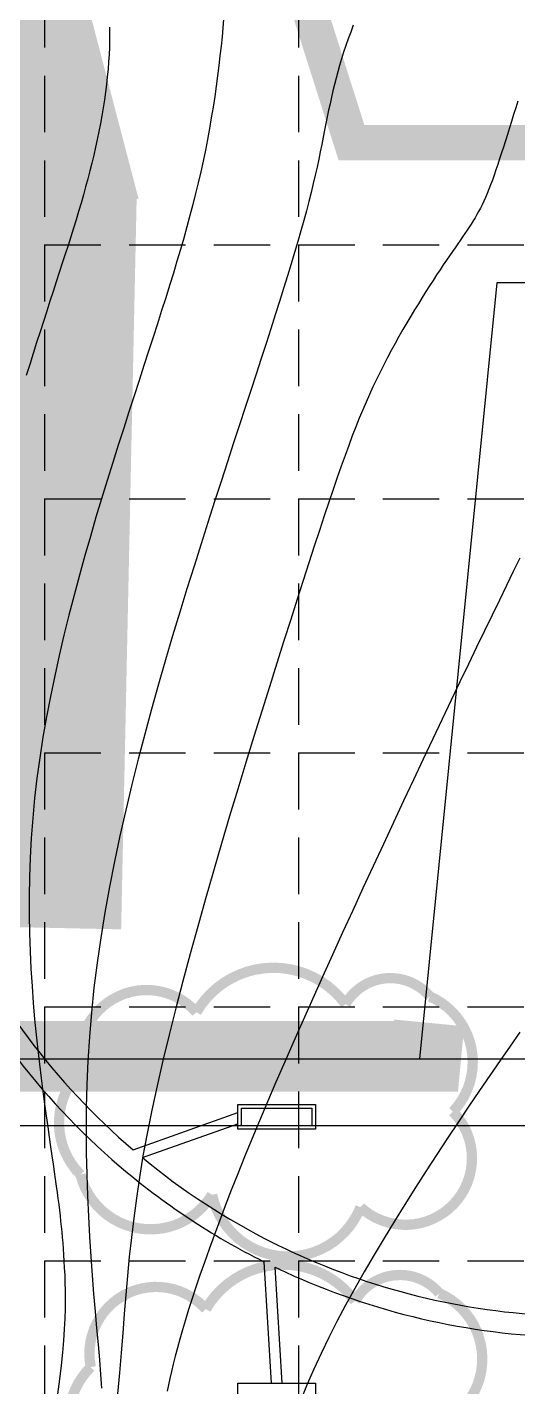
# Model space of a CAD drawing. Header units: inches. Extents: x -2116 to 192, y -2317 to -873.
# Drawn here: x -640.3 to -570.7, y -1360.6 to -1167.9 of the extents above; entities that cross this region are included whole.
import ezdxf

# ---------------------------------------------------------------- set-up
doc = ezdxf.new("R2010")
doc.units = ezdxf.units.IN
doc.header["$LTSCALE"] = 40
doc.header["$MEASUREMENT"] = 0
doc.linetypes.add('DASHED', pattern=[0.75, 0.5, -0.25])
for name, color, linetype in [('1-BC', 7, 'Continuous'), ('1-LOTS', 7, 'Continuous'), ('1-STM', 7, 'Continuous'), ('1-STM_INLETS', 7, 'Continuous'), ('BASE', 7, 'Continuous'), ('grid', 9, 'Continuous'), ('limitsofdisturb', 1, 'DASHED'), ('SILT', 200, 'Continuous'), ('TOPO100_CON', 9, 'Continuous'), ('TOPO100_ICON', 9, 'Continuous')]:
    doc.layers.add(name, color=color, linetype=linetype)

msp = doc.modelspace()

# ---------------------------------------------------------------- linework, layer by layer
at = {"layer": '1-BC', "linetype": 'Continuous'}
msp.add_line((-264.56, -1323.62, 53108.25), (-872.32, -1323.62, 52922.95), dxfattribs=at)
at = {"layer": '1-LOTS', "linetype": 'Continuous'}
for p, q in [((-573.71, -1204.12), (-584.69, -1314.12, 52955.25)), ((-517.54, -1204.12, 52954.64), (-573.71, -1204.12)), ((-775.58, -1314.12, 52738.67), (-584.69, -1314.12, 52955.25)), ((-584.69, -1314.12, 52955.25), (-517.54, -1314.12))]:
    msp.add_line(p, q, dxfattribs=at)
msp.add_point((-584.69, -1314.12, 52955.25), dxfattribs=at)
at = {"layer": '1-STM', "linetype": 'Continuous', "flags": 128}
for points, elevation in [([(-646.54, -1302.67), (-640.21, -1311.14)], 52972.51), ([(-625.32, -1327.02), (-610.45, -1321.75)], 52940.6), ([(-623.99, -1328.14), (-610.45, -1323.34)], 52940.6), ([(-606.76, -1342.89), (-605.73, -1360.12)], 52926.52), ([(-605.21, -1343.65), (-604.23, -1360.12)], 52926.52)]:
    msp.add_lwpolyline(points, dxfattribs=dict(at, elevation=elevation))
for points, elevation in [([(-640.21, -1311.14), (-640.21, -1311.14, 0.055404), (-625.32, -1327.02), (-625.32, -1327.02)], 52983.48), ([(-642.61, -1312.94), (-642.61, -1312.94, 0.055404), (-627.27, -1329.3), (-627.27, -1329.3)], 52983.48), ([(-627.27, -1329.3), (-627.27, -1329.3, 0.060831), (-606.76, -1342.89), (-606.76, -1342.89)], 52940.6), ([(-623.99, -1328.14), (-623.99, -1328.14, 0.056397), (-605.42, -1340.21), (-605.42, -1340.21)], 52940.6), ([(-605.42, -1340.21), (-605.42, -1340.21, 0.014179), (-600.35, -1342.57), (-600.35, -1342.57)], 52926.52), ([(-600.35, -1342.57), (-600.35, -1342.57, 0.102145), (-561.35, -1350.62), (-561.35, -1350.62)], 52924.73), ([(-605.21, -1343.65), (-605.21, -1343.65, 0.009933), (-601.54, -1345.32), (-601.54, -1345.32)], 52926.52), ([(-601.54, -1345.32), (-601.54, -1345.32, 0.102145), (-561.35, -1353.62), (-561.35, -1353.62)], 52924.73)]:
    msp.add_lwpolyline(points, format="xyb", dxfattribs=dict(at, elevation=elevation))
at = {"layer": '1-STM_INLETS', "linetype": 'Continuous', "flags": 128}
for points in [[(-610.45, -1320.62), (-599.45, -1320.62), (-599.45, -1324.12), (-610.45, -1324.12), (-610.45, -1320.62)], [(-609.95, -1321.12), (-599.95, -1321.12), (-599.95, -1323.62), (-609.95, -1323.62), (-609.95, -1321.12)], [(-610.45, -1360.12), (-599.45, -1360.12), (-599.45, -1363.62), (-610.45, -1363.62), (-610.45, -1360.12)]]:
    msp.add_lwpolyline(points, close=True, dxfattribs=at)
at = {"layer": 'BASE', "color": 170, "const_width": 1.46}
for points in [[(-616.34, -1307.53, 0.520567), (-616.34, -1307.53, 0.765195), (-632.68, -1315.75, 0.417879), (-632.78, -1330.55, 0.6649), (-614.11, -1333.4, 0.744833), (-593.06, -1335.16, 0.975642), (-579.94, -1321.62, 0.520567), (-583.21, -1305.29, 0.520567), (-595.18, -1306.38, 0.540264), (-616.34, -1307.53)], [(-614.99, -1349.61, 0.520567), (-614.99, -1349.61, 0.765195), (-631.32, -1357.83, 0.417879), (-631.42, -1372.63, 0.6649), (-612.76, -1375.48, 0.744833), (-591.7, -1377.24, 0.975642), (-578.59, -1363.69, 0.520567), (-581.85, -1347.37, 0.520567), (-593.83, -1348.46, 0.540264), (-614.99, -1349.61)]]:
    msp.add_lwpolyline(points, format="xyb", close=True, dxfattribs=at)
at = {"layer": 'grid', "color": 8, "linetype": 'DASHED', "ltscale": 0.4}
for p, q in [((-637.87, -910.78), (-637.87, -2278.78)), ((-601.87, -910.78), (-601.87, -2278.78)), ((-2077.87, -1198.78), (154.13, -1198.78)), ((-2077.87, -1234.78), (154.13, -1234.78)), ((-2077.87, -1270.78), (154.13, -1270.78)), ((-2077.87, -1306.78), (154.13, -1306.78)), ((-2077.87, -1342.78), (154.13, -1342.78))]:
    msp.add_line(p, q, dxfattribs=at)
at = {"layer": 'limitsofdisturb', "color": 1, "const_width": 5}
msp.add_lwpolyline([(-1844.62, -1990.78), (-1844.62, -1280.09), (-1844.62, -1280.09), (-1844.26, -1173.04), (-752.01, -1172.92), (-752.01, -1001.61), (-658.88, -981.43), (-594.33, -1184.26), (-62.6, -1184.26), (-45.48, -2050.54), (-1679.47, -2050.54)], dxfattribs=at)
at = {"layer": 'SILT', "color": 84, "const_width": 20}
for points in [[(-634.22, -1194.74), (-643.15, -1160.59)], [(-637.01, -1295.57), (-634.79, -1191.11)]]:
    msp.add_lwpolyline(points, dxfattribs=at)
at = {"layer": 'SILT', "color": 200, "const_width": 10}
msp.add_lwpolyline([(-882.4, -1201.97), (-775.07, -1201.97), (-775.07, -1313.77), (-583.77, -1313.77), (-583.32, -1309.04)], dxfattribs=at)
at = {"layer": 'TOPO100_CON', "color": 35, "linetype": 'Continuous'}
for points in [[(-612.48, -1166.76), (-612.58, -1168), (-612.7, -1169.28), (-612.84, -1170.6), (-612.99, -1171.97), (-613.15, -1173.36), (-613.33, -1174.79), (-613.53, -1176.25), (-613.74, -1177.73), (-613.97, -1179.23), (-614.22, -1180.75), (-614.48, -1182.27), (-614.76, -1183.81), (-615.06, -1185.35), (-615.38, -1186.89), (-615.71, -1188.43), (-616.07, -1189.96), (-616.44, -1191.5), (-616.83, -1193.06), (-617.25, -1194.62), (-617.68, -1196.2), (-618.13, -1197.8), (-618.6, -1199.43), (-619.09, -1201.08), (-619.6, -1202.77), (-620.14, -1204.5), (-620.69, -1206.27), (-621.27, -1208.08), (-621.86, -1209.94), (-622.48, -1211.86), (-623.12, -1213.84), (-623.78, -1215.88), (-624.46, -1217.98), (-625.17, -1220.16), (-625.9, -1222.41), (-626.65, -1224.74), (-627.41, -1227.14), (-628.2, -1229.61), (-628.99, -1232.14), (-629.78, -1234.74), (-630.58, -1237.38), (-631.37, -1240.08), (-632.16, -1242.81), (-632.93, -1245.59), (-633.68, -1248.4), (-634.42, -1251.24), (-635.12, -1254.1), (-635.8, -1256.97), (-636.44, -1259.86), (-637.03, -1262.76), (-637.59, -1265.66), (-638.1, -1268.56), (-638.55, -1271.45), (-638.95, -1274.33), (-639.28, -1277.19), (-639.55, -1280.03), (-639.76, -1282.84), (-639.91, -1285.62), (-640, -1288.36), (-640.05, -1291.07), (-640.04, -1293.72), (-640, -1296.33), (-639.92, -1298.89), (-639.8, -1301.39), (-639.65, -1303.82), (-639.48, -1306.19), (-639.29, -1308.49), (-639.07, -1310.71), (-638.85, -1312.85), (-638.61, -1314.91), (-638.37, -1316.88), (-638.13, -1318.76), (-637.89, -1320.54), (-637.65, -1322.21), (-637.43, -1323.79), (-637.22, -1325.25), (-637.02, -1326.61), (-636.84, -1327.88), (-636.67, -1329.06), (-636.51, -1330.16), (-636.36, -1331.19), (-636.22, -1332.16), (-636.1, -1333.08), (-635.98, -1333.95), (-635.87, -1334.78), (-635.77, -1335.58), (-635.68, -1336.37), (-635.59, -1337.13), (-635.51, -1337.9), (-635.44, -1338.66), (-635.37, -1339.44), (-635.3, -1340.23), (-635.24, -1341.06), (-635.18, -1341.91), (-635.12, -1342.81), (-635.07, -1343.77), (-635.02, -1344.78), (-634.98, -1345.85), (-634.96, -1347), (-634.95, -1348.22), (-634.97, -1349.53), (-635.01, -1350.93), (-635.08, -1352.43), (-635.19, -1354.04), (-635.33, -1355.75), (-635.51, -1357.59), (-635.74, -1359.55), (-636.02, -1361.64)], [(-594.08, -1167.6), (-594.44, -1168.59), (-594.79, -1169.56), (-595.12, -1170.52), (-595.44, -1171.47), (-595.73, -1172.4), (-596.02, -1173.32), (-596.28, -1174.24), (-596.52, -1175.14), (-596.75, -1176.04), (-596.97, -1176.94), (-597.17, -1177.84), (-597.37, -1178.75), (-597.57, -1179.67), (-597.76, -1180.6), (-597.95, -1181.55), (-598.14, -1182.52), (-598.34, -1183.5), (-598.54, -1184.52), (-598.76, -1185.56), (-598.98, -1186.63), (-599.22, -1187.74), (-599.48, -1188.89), (-599.75, -1190.08), (-600.05, -1191.32), (-600.37, -1192.6), (-600.72, -1193.93), (-601.1, -1195.32), (-601.5, -1196.77), (-601.94, -1198.27), (-602.4, -1199.84), (-602.89, -1201.47), (-603.41, -1203.17), (-603.96, -1204.93), (-604.54, -1206.77), (-605.15, -1208.68), (-605.79, -1210.66), (-606.45, -1212.72), (-607.15, -1214.86), (-607.87, -1217.08), (-608.62, -1219.39), (-609.41, -1221.79), (-610.22, -1224.27), (-611.05, -1226.84), (-611.92, -1229.51), (-612.82, -1232.28), (-613.75, -1235.14), (-614.7, -1238.1), (-615.68, -1241.15), (-616.67, -1244.29), (-617.68, -1247.51), (-618.69, -1250.8), (-619.71, -1254.16), (-620.72, -1257.57), (-621.72, -1261.04), (-622.7, -1264.55), (-623.66, -1268.1), (-624.6, -1271.67), (-625.5, -1275.27), (-626.36, -1278.89), (-627.18, -1282.52), (-627.95, -1286.14), (-628.67, -1289.77), (-629.33, -1293.38), (-629.91, -1296.97), (-630.43, -1300.53), (-630.87, -1304.07), (-631.23, -1307.56), (-631.51, -1311.01), (-631.72, -1314.41), (-631.87, -1317.75), (-631.95, -1321.04), (-631.98, -1324.27), (-631.96, -1327.44), (-631.89, -1330.54), (-631.79, -1333.56), (-631.66, -1336.5), (-631.49, -1339.37), (-631.31, -1342.15), (-631.11, -1344.84), (-630.91, -1347.43), (-630.7, -1349.93), (-630.49, -1352.33), (-630.28, -1354.62), (-630.1, -1356.8), (-629.92, -1358.87), (-629.78, -1360.81)], [(-570.72, -1178.37), (-571.03, -1179.34), (-571.33, -1180.3), (-571.63, -1181.26), (-571.92, -1182.19), (-572.21, -1183.11), (-572.49, -1184.01), (-572.77, -1184.89), (-573.04, -1185.74), (-573.31, -1186.57), (-573.57, -1187.37), (-573.83, -1188.14), (-574.09, -1188.88), (-574.34, -1189.59), (-574.59, -1190.25), (-574.83, -1190.88), (-575.07, -1191.47), (-575.31, -1192.03), (-575.55, -1192.56), (-575.8, -1193.07), (-576.04, -1193.55), (-576.29, -1194.02), (-576.54, -1194.48), (-576.8, -1194.93), (-577.07, -1195.37), (-577.35, -1195.81), (-577.63, -1196.25), (-577.93, -1196.7), (-578.24, -1197.16), (-578.56, -1197.63), (-578.9, -1198.12), (-579.25, -1198.62), (-579.62, -1199.16), (-580.01, -1199.72), (-580.42, -1200.31), (-580.85, -1200.94), (-581.3, -1201.61), (-581.77, -1202.3), (-582.25, -1203.03), (-582.75, -1203.79), (-583.26, -1204.58), (-583.78, -1205.39), (-584.31, -1206.23), (-584.84, -1207.1), (-585.39, -1207.98), (-585.93, -1208.89), (-586.49, -1209.82), (-587.04, -1210.77), (-587.59, -1211.74), (-588.13, -1212.72), (-588.68, -1213.72), (-589.22, -1214.73), (-589.75, -1215.75), (-590.27, -1216.79), (-590.78, -1217.83), (-591.28, -1218.88), (-591.77, -1219.95), (-592.26, -1221.04), (-592.74, -1222.16), (-593.23, -1223.33), (-593.72, -1224.55), (-594.21, -1225.83), (-594.72, -1227.18), (-595.25, -1228.6), (-595.79, -1230.11), (-596.35, -1231.72), (-596.94, -1233.43), (-597.56, -1235.25), (-598.21, -1237.19), (-598.89, -1239.26), (-599.61, -1241.46), (-600.38, -1243.82), (-601.19, -1246.33), (-602.04, -1249), (-602.95, -1251.85), (-603.92, -1254.87), (-604.93, -1258.06), (-605.98, -1261.4), (-607.07, -1264.87), (-608.19, -1268.45), (-609.32, -1272.13), (-610.47, -1275.9), (-611.62, -1279.73), (-612.77, -1283.6), (-613.92, -1287.51), (-615.04, -1291.44), (-616.15, -1295.36), (-617.22, -1299.27), (-618.26, -1303.14), (-619.26, -1306.96), (-620.2, -1310.71), (-621.09, -1314.38), (-621.91, -1317.95), (-622.65, -1321.4), (-623.32, -1324.71), (-623.91, -1327.88), (-624.41, -1330.93), (-624.85, -1333.86), (-625.23, -1336.7), (-625.56, -1339.47), (-625.85, -1342.19), (-626.11, -1344.88), (-626.34, -1347.57), (-626.57, -1350.27), (-626.79, -1353), (-627.01, -1355.79), (-627.25, -1358.65), (-627.51, -1361.6)], [(-570.46, -1243.19), (-571.39, -1245.08), (-572.35, -1247.05), (-573.35, -1249.1), (-574.39, -1251.24), (-575.47, -1253.47), (-576.58, -1255.79), (-577.74, -1258.19), (-578.94, -1260.7), (-580.18, -1263.3), (-581.46, -1266), (-582.79, -1268.78), (-584.14, -1271.65), (-585.53, -1274.58), (-586.94, -1277.58), (-588.37, -1280.62), (-589.81, -1283.71), (-591.26, -1286.82), (-592.71, -1289.96), (-594.16, -1293.1), (-595.6, -1296.24), (-597.03, -1299.38), (-598.44, -1302.49), (-599.83, -1305.58), (-601.19, -1308.63), (-602.52, -1311.62), (-603.81, -1314.56), (-605.05, -1317.43), (-606.25, -1320.22), (-607.39, -1322.92), (-608.47, -1325.52), (-609.5, -1328.03), (-610.47, -1330.44), (-611.39, -1332.76), (-612.25, -1334.98), (-613.06, -1337.12), (-613.82, -1339.16), (-614.54, -1341.12), (-615.2, -1342.99), (-615.83, -1344.78), (-616.4, -1346.49), (-616.94, -1348.12), (-617.43, -1349.67), (-617.89, -1351.14), (-618.3, -1352.53), (-618.69, -1353.85), (-619.03, -1355.1), (-619.34, -1356.28), (-619.63, -1357.39), (-619.88, -1358.44), (-620.1, -1359.42), (-620.3, -1360.35), (-620.48, -1361.24)]]:
    msp.add_lwpolyline(points, dxfattribs=at)
at = {"layer": 'TOPO100_ICON', "color": 35, "linetype": 'Continuous'}
msp.add_lwpolyline([(-628.66, -1167.9), (-628.64, -1168.84), (-628.64, -1169.8), (-628.67, -1170.79), (-628.71, -1171.8), (-628.78, -1172.83), (-628.86, -1173.88), (-628.97, -1174.94), (-629.09, -1176.02), (-629.22, -1177.12), (-629.38, -1178.22), (-629.55, -1179.33), (-629.74, -1180.45), (-629.94, -1181.57), (-630.16, -1182.69), (-630.39, -1183.81), (-630.63, -1184.93), (-630.89, -1186.05), (-631.16, -1187.17), (-631.44, -1188.29), (-631.74, -1189.42), (-632.05, -1190.55), (-632.37, -1191.69), (-632.7, -1192.85), (-633.05, -1194.01), (-633.41, -1195.19), (-633.77, -1196.38), (-634.15, -1197.6), (-634.54, -1198.83), (-634.95, -1200.08), (-635.36, -1201.36), (-635.78, -1202.66), (-636.21, -1203.99), (-636.66, -1205.35), (-637.11, -1206.74), (-637.57, -1208.16), (-638.04, -1209.62), (-638.52, -1211.1), (-639, -1212.61), (-639.49, -1214.15), (-639.98, -1215.7), (-640.47, -1217.27)], dxfattribs=at)
at = {"layer": 'TOPO100_ICON', "color": 35, "linetype": 'Continuous', "flags": 128}
msp.add_lwpolyline([(-570.43, -1310.34), (-571.83, -1312.34), (-573.26, -1314.39), (-574.71, -1316.49), (-576.17, -1318.64), (-577.66, -1320.84), (-579.17, -1323.08), (-580.69, -1325.36), (-582.21, -1327.67), (-583.74, -1330.01), (-585.26, -1332.38), (-586.76, -1334.76), (-588.25, -1337.14), (-589.71, -1339.54), (-591.13, -1341.93), (-592.52, -1344.31), (-593.86, -1346.68), (-595.16, -1349.03), (-596.39, -1351.35), (-597.56, -1353.64), (-598.65, -1355.89), (-599.67, -1358.1), (-600.61, -1360.25), (-601.45, -1362.35)], dxfattribs=at)

doc.saveas('drawing.dxf')
